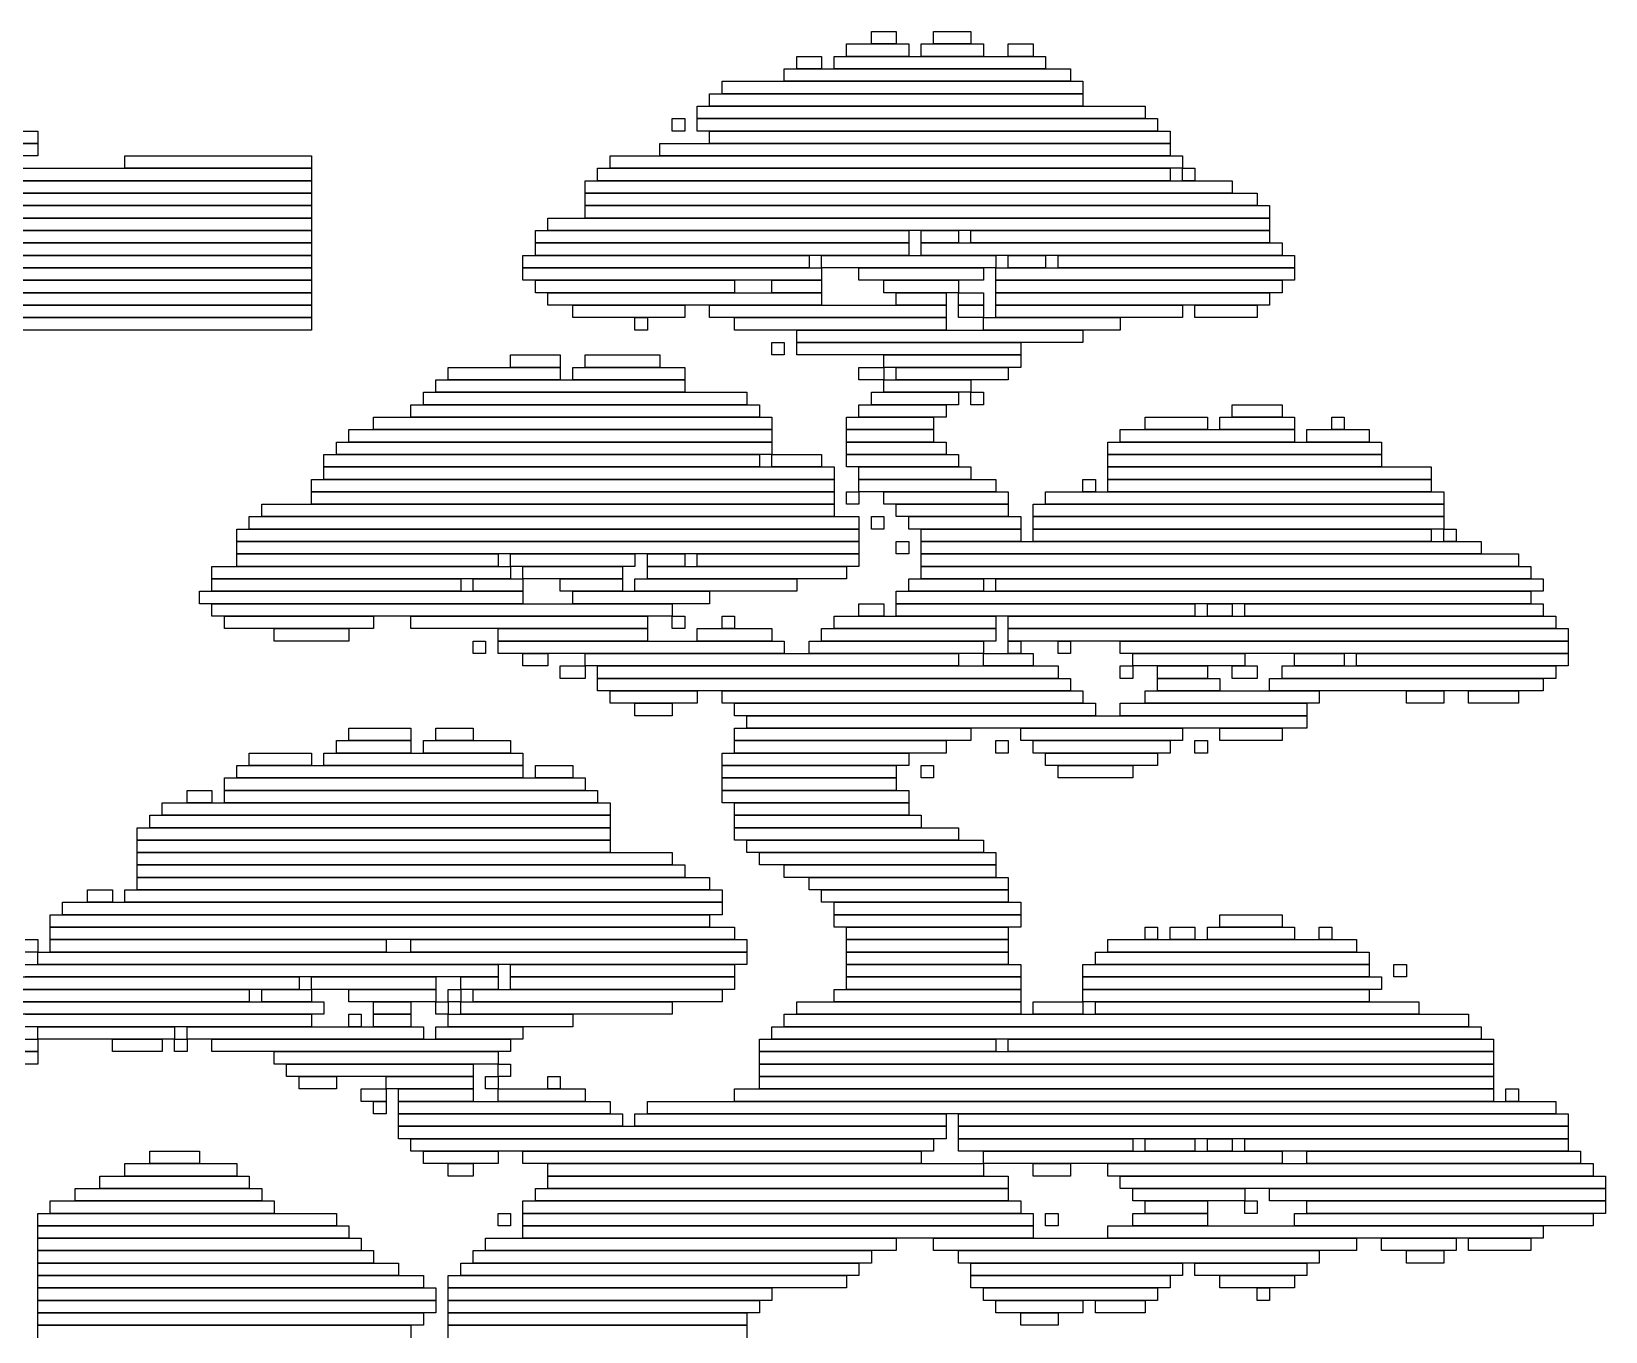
# Model space of a CAD drawing. Extents: x 294 to 729, y 311 to 714.
# Drawn here: x 602.5 to 729, y 493.5 to 598 of the extents above; entities that cross this region are included whole.
import ezdxf

# ---------------------------------------------------------------- set-up
doc = ezdxf.new("R2010")
doc.units = 0

msp = doc.modelspace()

# ---------------------------------------------------------------- linework, layer by layer
for p, q in [((670, 598), (672, 598)), ((670, 597), (670, 598)), ((672, 598), (672, 597)), ((675, 598), (678, 598)), ((675, 597), (675, 598)), ((678, 598), (678, 597)), ((664, 596), (666, 596)), ((664, 595), (664, 596)), ((666, 596), (666, 595)), ((667, 596), (684, 596)), ((667, 595), (667, 596)), ((668, 597), (673, 597)), ((668, 596), (668, 597)), ((673, 596), (668, 596)), ((672, 597), (670, 597)), ((673, 597), (673, 596)), ((674, 597), (679, 597)), ((674, 596), (674, 597)), ((679, 596), (674, 596)), ((678, 597), (675, 597)), ((679, 597), (679, 596)), ((681, 597), (683, 597)), ((681, 596), (681, 597)), ((683, 596), (681, 596)), ((683, 597), (683, 596)), ((684, 596), (684, 595)), ((663, 595), (686, 595)), ((663, 594), (663, 595)), ((666, 595), (664, 595)), ((684, 595), (667, 595)), ((686, 595), (686, 594)), ((658, 594), (687, 594)), ((658, 593), (658, 594)), ((686, 594), (663, 594)), ((687, 594), (687, 593)), ((657, 593), (687, 593)), ((657, 592), (657, 593)), ((687, 593), (658, 593)), ((687, 593), (687, 592)), ((654, 591), (655, 591)), ((654, 590), (654, 591)), ((655, 591), (655, 590)), ((656, 592), (692, 592)), ((656, 591), (656, 592)), ((692, 591), (656, 591)), ((656, 591), (693, 591)), ((656, 590), (656, 591)), ((687, 592), (657, 592)), ((692, 592), (692, 591)), ((693, 591), (693, 590)), ((573, 590), (603, 590)), ((603, 590), (603, 589)), ((655, 590), (654, 590)), ((693, 590), (656, 590)), ((657, 590), (694, 590)), ((657, 589), (657, 590)), ((694, 590), (694, 589)), ((572, 589), (603, 589)), ((603, 589), (573, 589)), ((603, 589), (603, 588)), ((653, 589), (694, 589)), ((653, 588), (653, 589)), ((694, 589), (657, 589)), ((694, 589), (694, 588)), ((558, 587), (625, 587)), ((603, 588), (572, 588)), ((610, 588), (625, 588)), ((610, 587), (610, 588)), ((625, 587), (610, 587)), ((625, 588), (625, 587)), ((625, 587), (625, 586)), ((648, 587), (694, 587)), ((648, 586), (648, 587)), ((649, 588), (695, 588)), ((649, 587), (649, 588)), ((695, 587), (649, 587)), ((694, 588), (653, 588)), ((694, 587), (694, 586)), ((695, 588), (695, 587)), ((695, 587), (696, 587)), ((695, 586), (695, 587)), ((696, 587), (696, 586)), ((432, 586), (625, 586)), ((625, 586), (558, 586)), ((625, 586), (625, 585)), ((647, 586), (699, 586)), ((647, 585), (647, 586)), ((694, 586), (648, 586)), ((696, 586), (695, 586)), ((699, 586), (699, 585)), ((625, 585), (432, 585)), ((432, 585), (625, 585)), ((625, 585), (625, 584)), ((699, 585), (647, 585)), ((647, 585), (701, 585)), ((647, 584), (647, 585)), ((701, 585), (701, 584)), ((625, 584), (432, 584)), ((432, 584), (625, 584)), ((625, 584), (625, 583)), ((701, 584), (647, 584)), ((647, 584), (702, 584)), ((647, 583), (647, 584)), ((702, 584), (702, 583)), ((625, 583), (432, 583)), ((432, 583), (625, 583)), ((625, 582), (432, 582)), ((432, 582), (625, 582)), ((625, 583), (625, 582)), ((625, 582), (625, 581)), ((643, 582), (673, 582)), ((643, 581), (643, 582)), ((644, 583), (702, 583)), ((644, 582), (644, 583)), ((702, 582), (644, 582)), ((702, 583), (647, 583)), ((673, 582), (673, 581)), ((674, 582), (677, 582)), ((674, 581), (674, 582)), ((677, 582), (677, 581)), ((678, 582), (702, 582)), ((678, 581), (678, 582)), ((702, 583), (702, 582)), ((702, 582), (702, 581)), ((625, 581), (432, 581)), ((432, 581), (625, 581)), ((625, 581), (625, 580)), ((673, 581), (643, 581)), ((643, 581), (673, 581)), ((643, 580), (643, 581)), ((673, 581), (673, 580)), ((677, 581), (674, 581)), ((674, 581), (703, 581)), ((674, 580), (674, 581)), ((702, 581), (678, 581)), ((703, 581), (703, 580)), ((625, 580), (432, 580)), ((432, 580), (625, 580)), ((625, 580), (625, 579)), ((642, 580), (665, 580)), ((642, 579), (642, 580)), ((673, 580), (643, 580)), ((665, 580), (665, 579)), ((666, 580), (680, 580)), ((666, 579), (666, 580)), ((703, 580), (674, 580)), ((680, 580), (680, 579)), ((681, 580), (684, 580)), ((681, 579), (681, 580)), ((684, 580), (684, 579)), ((685, 580), (704, 580)), ((685, 579), (685, 580)), ((704, 580), (704, 579)), ((625, 579), (432, 579)), ((432, 579), (625, 579)), ((625, 579), (625, 578)), ((665, 579), (642, 579)), ((642, 579), (666, 579)), ((642, 578), (642, 579)), ((680, 579), (666, 579)), ((666, 579), (666, 578)), ((669, 579), (679, 579)), ((669, 578), (669, 579)), ((679, 579), (679, 578)), ((680, 579), (704, 579)), ((680, 578), (680, 579)), ((684, 579), (681, 579)), ((704, 579), (685, 579)), ((704, 579), (704, 578)), ((625, 578), (432, 578)), ((432, 578), (625, 578)), ((625, 577), (432, 577)), ((432, 577), (625, 577)), ((625, 578), (625, 577)), ((625, 577), (625, 576)), ((666, 578), (642, 578)), ((643, 578), (659, 578)), ((643, 577), (643, 578)), ((659, 577), (643, 577)), ((644, 577), (666, 577)), ((644, 576), (644, 577)), ((659, 578), (659, 577)), ((662, 578), (666, 578)), ((662, 577), (662, 578)), ((666, 577), (662, 577)), ((666, 578), (666, 577)), ((666, 577), (666, 576)), ((679, 578), (669, 578)), ((671, 578), (677, 578)), ((671, 577), (671, 578)), ((677, 577), (671, 577)), ((672, 577), (676, 577)), ((672, 576), (672, 577)), ((676, 577), (676, 576)), ((677, 578), (677, 577)), ((677, 577), (679, 577)), ((677, 576), (677, 577)), ((679, 577), (679, 576)), ((704, 578), (680, 578)), ((680, 578), (703, 578)), ((680, 577), (680, 578)), ((703, 577), (680, 577)), ((680, 577), (702, 577)), ((680, 576), (680, 577)), ((702, 577), (702, 576)), ((703, 578), (703, 577)), ((625, 576), (432, 576)), ((432, 576), (625, 576)), ((625, 576), (625, 575)), ((666, 576), (644, 576)), ((646, 576), (655, 576)), ((646, 575), (646, 576)), ((655, 576), (655, 575)), ((657, 576), (676, 576)), ((657, 575), (657, 576)), ((676, 576), (672, 576)), ((676, 576), (676, 575)), ((679, 576), (677, 576)), ((677, 576), (679, 576)), ((677, 575), (677, 576)), ((679, 576), (679, 575)), ((702, 576), (680, 576)), ((680, 576), (695, 576)), ((680, 575), (680, 576)), ((695, 576), (695, 575)), ((696, 576), (701, 576)), ((696, 575), (696, 576)), ((701, 576), (701, 575)), ((625, 575), (432, 575)), ((433, 575), (625, 575)), ((625, 575), (625, 574)), ((655, 575), (646, 575)), ((651, 575), (652, 575)), ((651, 574), (651, 575)), ((652, 575), (652, 574)), ((676, 575), (657, 575)), ((659, 575), (676, 575)), ((659, 574), (659, 575)), ((676, 575), (676, 574)), ((679, 575), (677, 575)), ((679, 575), (690, 575)), ((679, 574), (679, 575)), ((695, 575), (680, 575)), ((690, 575), (690, 574)), ((701, 575), (696, 575)), ((625, 574), (433, 574)), ((652, 574), (651, 574)), ((676, 574), (659, 574)), ((664, 574), (687, 574)), ((664, 573), (664, 574)), ((690, 574), (679, 574)), ((687, 574), (687, 573)), ((641, 572), (645, 572)), ((641, 571), (641, 572)), ((645, 572), (645, 571)), ((647, 572), (653, 572)), ((647, 571), (647, 572)), ((653, 572), (653, 571)), ((662, 573), (663, 573)), ((662, 572), (662, 573)), ((663, 572), (662, 572)), ((663, 573), (663, 572)), ((687, 573), (664, 573)), ((664, 573), (682, 573)), ((664, 572), (664, 573)), ((682, 572), (664, 572)), ((671, 572), (682, 572)), ((671, 571), (671, 572)), ((682, 573), (682, 572)), ((682, 572), (682, 571)), ((636, 571), (645, 571)), ((636, 570), (636, 571)), ((645, 571), (641, 571)), ((645, 571), (645, 570)), ((646, 571), (655, 571)), ((646, 570), (646, 571)), ((653, 571), (647, 571)), ((655, 571), (655, 570)), ((669, 571), (671, 571)), ((669, 570), (669, 571)), ((682, 571), (671, 571)), ((671, 571), (671, 570)), ((672, 571), (681, 571)), ((672, 570), (672, 571)), ((681, 571), (681, 570)), ((635, 570), (655, 570)), ((635, 569), (635, 570)), ((645, 570), (636, 570)), ((655, 570), (646, 570)), ((655, 570), (655, 569)), ((671, 570), (669, 570)), ((671, 570), (678, 570)), ((671, 569), (671, 570)), ((681, 570), (672, 570)), ((678, 570), (678, 569)), ((633, 568), (661, 568)), ((633, 567), (633, 568)), ((634, 569), (660, 569)), ((634, 568), (634, 569)), ((660, 568), (634, 568)), ((655, 569), (635, 569)), ((660, 569), (660, 568)), ((661, 568), (661, 567)), ((669, 568), (676, 568)), ((669, 567), (669, 568)), ((670, 569), (677, 569)), ((670, 568), (670, 569)), ((677, 568), (670, 568)), ((678, 569), (671, 569)), ((676, 568), (676, 567)), ((677, 569), (677, 568)), ((678, 569), (679, 569)), ((678, 568), (678, 569)), ((679, 568), (678, 568)), ((679, 569), (679, 568)), ((699, 568), (703, 568)), ((699, 567), (699, 568)), ((703, 568), (703, 567)), ((630, 567), (662, 567)), ((630, 566), (630, 567)), ((661, 567), (633, 567)), ((662, 567), (662, 566)), ((668, 567), (675, 567)), ((668, 566), (668, 567)), ((676, 567), (669, 567)), ((675, 567), (675, 566)), ((692, 567), (697, 567)), ((692, 566), (692, 567)), ((697, 567), (697, 566)), ((698, 567), (704, 567)), ((698, 566), (698, 567)), ((703, 567), (699, 567)), ((704, 567), (704, 566)), ((707, 567), (708, 567)), ((707, 566), (707, 567)), ((708, 567), (708, 566)), ((628, 566), (662, 566)), ((628, 565), (628, 566)), ((662, 566), (630, 566)), ((662, 566), (662, 565)), ((675, 566), (668, 566)), ((668, 566), (675, 566)), ((668, 565), (668, 566)), ((675, 566), (675, 565)), ((690, 566), (704, 566)), ((690, 565), (690, 566)), ((697, 566), (692, 566)), ((704, 566), (698, 566)), ((704, 566), (704, 565)), ((705, 566), (710, 566)), ((705, 565), (705, 566)), ((708, 566), (707, 566)), ((710, 566), (710, 565)), ((627, 565), (662, 565)), ((627, 564), (627, 565)), ((662, 565), (628, 565)), ((662, 565), (662, 564)), ((675, 565), (668, 565)), ((668, 565), (676, 565)), ((668, 564), (668, 565)), ((676, 565), (676, 564)), ((689, 565), (711, 565)), ((689, 564), (689, 565)), ((704, 565), (690, 565)), ((710, 565), (705, 565)), ((711, 565), (711, 564)), ((626, 564), (661, 564)), ((626, 563), (626, 564)), ((661, 563), (626, 563)), ((626, 563), (667, 563)), ((626, 562), (626, 563)), ((662, 564), (627, 564)), ((661, 564), (661, 563)), ((662, 564), (666, 564)), ((662, 563), (662, 564)), ((666, 563), (662, 563)), ((666, 564), (666, 563)), ((667, 563), (667, 562)), ((676, 564), (668, 564)), ((668, 564), (677, 564)), ((668, 563), (668, 564)), ((677, 563), (668, 563)), ((669, 563), (678, 563)), ((669, 562), (669, 563)), ((677, 564), (677, 563)), ((678, 563), (678, 562)), ((711, 564), (689, 564)), ((689, 564), (711, 564)), ((689, 563), (689, 564)), ((711, 563), (689, 563)), ((689, 563), (715, 563)), ((689, 562), (689, 563)), ((711, 564), (711, 563)), ((715, 563), (715, 562)), ((625, 562), (667, 562)), ((625, 561), (625, 562)), ((667, 562), (626, 562)), ((667, 562), (667, 561)), ((678, 562), (669, 562)), ((669, 562), (680, 562)), ((669, 561), (669, 562)), ((680, 562), (680, 561)), ((687, 562), (688, 562)), ((687, 561), (687, 562)), ((688, 562), (688, 561)), ((715, 562), (689, 562)), ((689, 562), (715, 562)), ((689, 561), (689, 562)), ((715, 562), (715, 561)), ((667, 561), (625, 561)), ((625, 561), (667, 561)), ((625, 560), (625, 561)), ((667, 561), (667, 560)), ((668, 561), (669, 561)), ((668, 560), (668, 561)), ((680, 561), (669, 561)), ((669, 561), (669, 560)), ((671, 561), (681, 561)), ((671, 560), (671, 561)), ((681, 561), (681, 560)), ((684, 561), (716, 561)), ((684, 560), (684, 561)), ((688, 561), (687, 561)), ((715, 561), (689, 561)), ((716, 561), (716, 560)), ((621, 560), (667, 560)), ((621, 559), (621, 560)), ((667, 560), (625, 560)), ((667, 560), (667, 559)), ((669, 560), (668, 560)), ((681, 560), (671, 560)), ((672, 560), (681, 560)), ((672, 559), (672, 560)), ((681, 560), (681, 559)), ((683, 560), (716, 560)), ((683, 559), (683, 560)), ((716, 560), (684, 560)), ((716, 560), (716, 559)), ((619, 558), (669, 558)), ((619, 557), (619, 558)), ((620, 559), (669, 559)), ((620, 558), (620, 559)), ((669, 558), (620, 558)), ((667, 559), (621, 559)), ((669, 559), (669, 558)), ((669, 558), (669, 557)), ((670, 559), (671, 559)), ((670, 558), (670, 559)), ((671, 558), (670, 558)), ((671, 559), (671, 558)), ((681, 559), (672, 559)), ((673, 559), (682, 559)), ((673, 558), (673, 559)), ((682, 558), (673, 558)), ((674, 558), (682, 558)), ((674, 557), (674, 558)), ((682, 559), (682, 558)), ((682, 558), (682, 557)), ((716, 559), (683, 559)), ((683, 559), (716, 559)), ((683, 558), (683, 559)), ((716, 558), (683, 558)), ((683, 558), (715, 558)), ((683, 557), (683, 558)), ((715, 558), (715, 557)), ((716, 559), (716, 558)), ((716, 558), (717, 558)), ((716, 557), (716, 558)), ((717, 558), (717, 557)), ((669, 557), (619, 557)), ((619, 557), (669, 557)), ((619, 556), (619, 557)), ((669, 557), (669, 556)), ((672, 557), (673, 557)), ((672, 556), (672, 557)), ((673, 557), (673, 556)), ((682, 557), (674, 557)), ((674, 557), (719, 557)), ((674, 556), (674, 557)), ((715, 557), (683, 557)), ((717, 557), (716, 557)), ((719, 557), (719, 556)), ((669, 556), (619, 556)), ((619, 556), (640, 556)), ((619, 555), (619, 556)), ((640, 556), (640, 555)), ((641, 556), (651, 556)), ((641, 555), (641, 556)), ((651, 556), (651, 555)), ((652, 556), (655, 556)), ((652, 555), (652, 556)), ((655, 556), (655, 555)), ((656, 556), (669, 556)), ((656, 555), (656, 556)), ((669, 556), (669, 555)), ((673, 556), (672, 556)), ((719, 556), (674, 556)), ((674, 556), (722, 556)), ((674, 555), (674, 556)), ((722, 556), (722, 555)), ((617, 555), (641, 555)), ((617, 554), (617, 555)), ((640, 555), (619, 555)), ((651, 555), (641, 555)), ((641, 555), (641, 554)), ((642, 555), (650, 555)), ((642, 554), (642, 555)), ((650, 555), (650, 554)), ((655, 555), (652, 555)), ((652, 555), (668, 555)), ((652, 554), (652, 555)), ((669, 555), (656, 555)), ((668, 555), (668, 554)), ((722, 555), (674, 555)), ((674, 555), (723, 555)), ((674, 554), (674, 555)), ((723, 555), (723, 554)), ((616, 553), (642, 553)), ((616, 552), (616, 553)), ((641, 554), (617, 554)), ((617, 554), (637, 554)), ((617, 553), (617, 554)), ((637, 553), (617, 553)), ((637, 554), (637, 553)), ((638, 554), (642, 554)), ((638, 553), (638, 554)), ((642, 553), (638, 553)), ((650, 554), (642, 554)), ((642, 554), (642, 553)), ((642, 553), (642, 552)), ((645, 554), (650, 554)), ((645, 553), (645, 554)), ((650, 553), (645, 553)), ((646, 553), (657, 553)), ((646, 552), (646, 553)), ((650, 554), (650, 553)), ((651, 554), (664, 554)), ((651, 553), (651, 554)), ((664, 553), (651, 553)), ((668, 554), (652, 554)), ((657, 553), (657, 552)), ((664, 554), (664, 553)), ((672, 553), (723, 553)), ((672, 552), (672, 553)), ((673, 554), (679, 554)), ((673, 553), (673, 554)), ((679, 553), (673, 553)), ((723, 554), (674, 554)), ((679, 554), (679, 553)), ((680, 554), (724, 554)), ((680, 553), (680, 554)), ((724, 553), (680, 553)), ((723, 553), (723, 552)), ((724, 554), (724, 553)), ((642, 552), (616, 552)), ((617, 552), (654, 552)), ((617, 551), (617, 552)), ((657, 552), (646, 552)), ((654, 552), (654, 551)), ((669, 552), (671, 552)), ((669, 551), (669, 552)), ((671, 552), (671, 551)), ((723, 552), (672, 552)), ((672, 552), (696, 552)), ((672, 551), (672, 552)), ((696, 552), (696, 551)), ((697, 552), (699, 552)), ((697, 551), (697, 552)), ((699, 552), (699, 551)), ((700, 552), (724, 552)), ((700, 551), (700, 552)), ((724, 552), (724, 551)), ((654, 551), (617, 551)), ((618, 551), (630, 551)), ((618, 550), (618, 551)), ((630, 551), (630, 550)), ((633, 551), (652, 551)), ((633, 550), (633, 551)), ((652, 551), (652, 550)), ((654, 551), (655, 551)), ((654, 550), (654, 551)), ((655, 551), (655, 550)), ((658, 551), (659, 551)), ((658, 550), (658, 551)), ((659, 551), (659, 550)), ((667, 551), (680, 551)), ((667, 550), (667, 551)), ((671, 551), (669, 551)), ((696, 551), (672, 551)), ((680, 551), (680, 550)), ((681, 551), (725, 551)), ((681, 550), (681, 551)), ((699, 551), (697, 551)), ((724, 551), (700, 551)), ((725, 551), (725, 550)), ((630, 550), (618, 550)), ((622, 550), (628, 550)), ((622, 549), (622, 550)), ((628, 550), (628, 549)), ((652, 550), (633, 550)), ((640, 550), (652, 550)), ((640, 549), (640, 550)), ((652, 550), (652, 549)), ((655, 550), (654, 550)), ((656, 550), (662, 550)), ((656, 549), (656, 550)), ((659, 550), (658, 550)), ((662, 550), (662, 549)), ((666, 550), (680, 550)), ((666, 549), (666, 550)), ((680, 550), (667, 550)), ((680, 550), (680, 549)), ((725, 550), (681, 550)), ((681, 550), (726, 550)), ((681, 549), (681, 550)), ((726, 550), (726, 549)), ((628, 549), (622, 549)), ((638, 549), (639, 549)), ((638, 548), (638, 549)), ((639, 548), (638, 548)), ((639, 549), (639, 548)), ((652, 549), (640, 549)), ((640, 549), (663, 549)), ((640, 548), (640, 549)), ((663, 548), (640, 548)), ((642, 548), (644, 548)), ((642, 547), (642, 548)), ((644, 548), (644, 547)), ((647, 548), (677, 548)), ((647, 547), (647, 548)), ((662, 549), (656, 549)), ((663, 549), (663, 548)), ((665, 549), (679, 549)), ((665, 548), (665, 549)), ((679, 548), (665, 548)), ((680, 549), (666, 549)), ((677, 548), (677, 547)), ((679, 549), (679, 548)), ((679, 548), (683, 548)), ((679, 547), (679, 548)), ((726, 549), (681, 549)), ((681, 549), (682, 549)), ((681, 548), (681, 549)), ((682, 548), (681, 548)), ((682, 549), (682, 548)), ((683, 548), (683, 547)), ((685, 549), (686, 549)), ((685, 548), (685, 549)), ((686, 548), (685, 548)), ((686, 549), (686, 548)), ((690, 549), (726, 549)), ((690, 548), (690, 549)), ((726, 548), (690, 548)), ((691, 548), (700, 548)), ((691, 547), (691, 548)), ((700, 548), (700, 547)), ((704, 548), (708, 548)), ((704, 547), (704, 548)), ((708, 548), (708, 547)), ((709, 548), (726, 548)), ((709, 547), (709, 548)), ((726, 549), (726, 548)), ((726, 548), (726, 547)), ((644, 547), (642, 547)), ((645, 547), (647, 547)), ((645, 546), (645, 547)), ((677, 547), (647, 547)), ((647, 547), (647, 546)), ((648, 547), (685, 547)), ((648, 546), (648, 547)), ((683, 547), (679, 547)), ((685, 547), (685, 546)), ((690, 547), (691, 547)), ((690, 546), (690, 547)), ((700, 547), (691, 547)), ((691, 547), (691, 546)), ((693, 547), (697, 547)), ((693, 546), (693, 547)), ((697, 547), (697, 546)), ((699, 547), (701, 547)), ((699, 546), (699, 547)), ((701, 547), (701, 546)), ((703, 547), (725, 547)), ((703, 546), (703, 547)), ((708, 547), (704, 547)), ((726, 547), (709, 547)), ((725, 547), (725, 546)), ((647, 546), (645, 546)), ((685, 546), (648, 546)), ((648, 546), (686, 546)), ((648, 545), (648, 546)), ((686, 546), (686, 545)), ((691, 546), (690, 546)), ((697, 546), (693, 546)), ((693, 546), (698, 546)), ((693, 545), (693, 546)), ((698, 546), (698, 545)), ((701, 546), (699, 546)), ((702, 546), (724, 546)), ((702, 545), (702, 546)), ((725, 546), (703, 546)), ((724, 546), (724, 545)), ((686, 545), (648, 545)), ((649, 545), (656, 545)), ((649, 544), (649, 545)), ((656, 544), (649, 544)), ((651, 544), (654, 544)), ((651, 543), (651, 544)), ((654, 544), (654, 543)), ((656, 545), (656, 544)), ((658, 545), (687, 545)), ((658, 544), (658, 545)), ((687, 544), (658, 544)), ((659, 544), (688, 544)), ((659, 543), (659, 544)), ((687, 545), (687, 544)), ((688, 544), (688, 543)), ((690, 544), (705, 544)), ((690, 543), (690, 544)), ((692, 545), (706, 545)), ((692, 544), (692, 545)), ((706, 544), (692, 544)), ((698, 545), (693, 545)), ((724, 545), (702, 545)), ((705, 544), (705, 543)), ((706, 545), (706, 544)), ((713, 545), (716, 545)), ((713, 544), (713, 545)), ((716, 544), (713, 544)), ((716, 545), (716, 544)), ((718, 545), (722, 545)), ((718, 544), (718, 545)), ((722, 544), (718, 544)), ((722, 545), (722, 544)), ((654, 543), (651, 543)), ((688, 543), (659, 543)), ((660, 543), (705, 543)), ((660, 542), (660, 543)), ((705, 543), (690, 543)), ((705, 543), (705, 542)), ((628, 542), (633, 542)), ((628, 541), (628, 542)), ((633, 542), (633, 541)), ((635, 542), (638, 542)), ((635, 541), (635, 542)), ((638, 542), (638, 541)), ((659, 542), (678, 542)), ((659, 541), (659, 542)), ((705, 542), (660, 542)), ((678, 542), (678, 541)), ((682, 542), (695, 542)), ((682, 541), (682, 542)), ((695, 542), (695, 541)), ((698, 542), (703, 542)), ((698, 541), (698, 542)), ((703, 542), (703, 541)), ((627, 541), (633, 541)), ((627, 540), (627, 541)), ((633, 541), (628, 541)), ((633, 541), (633, 540)), ((634, 541), (641, 541)), ((634, 540), (634, 541)), ((638, 541), (635, 541)), ((641, 541), (641, 540)), ((678, 541), (659, 541)), ((659, 541), (676, 541)), ((659, 540), (659, 541)), ((676, 541), (676, 540)), ((680, 541), (681, 541)), ((680, 540), (680, 541)), ((681, 541), (681, 540)), ((695, 541), (682, 541)), ((683, 541), (694, 541)), ((683, 540), (683, 541)), ((694, 541), (694, 540)), ((696, 541), (697, 541)), ((696, 540), (696, 541)), ((697, 541), (697, 540)), ((703, 541), (698, 541)), ((619, 539), (642, 539)), ((619, 538), (619, 539)), ((620, 540), (625, 540)), ((620, 539), (620, 540)), ((625, 539), (620, 539)), ((625, 540), (625, 539)), ((626, 540), (642, 540)), ((626, 539), (626, 540)), ((642, 539), (626, 539)), ((633, 540), (627, 540)), ((641, 540), (634, 540)), ((642, 540), (642, 539)), ((642, 539), (642, 538)), ((643, 539), (646, 539)), ((643, 538), (643, 539)), ((646, 539), (646, 538)), ((658, 540), (673, 540)), ((658, 539), (658, 540)), ((673, 539), (658, 539)), ((658, 539), (672, 539)), ((658, 538), (658, 539)), ((676, 540), (659, 540)), ((672, 539), (672, 538)), ((673, 540), (673, 539)), ((674, 539), (675, 539)), ((674, 538), (674, 539)), ((675, 539), (675, 538)), ((681, 540), (680, 540)), ((694, 540), (683, 540)), ((684, 540), (693, 540)), ((684, 539), (684, 540)), ((693, 539), (684, 539)), ((685, 539), (691, 539)), ((685, 538), (685, 539)), ((691, 539), (691, 538)), ((693, 540), (693, 539)), ((697, 540), (696, 540)), ((618, 538), (647, 538)), ((618, 537), (618, 538)), ((642, 538), (619, 538)), ((646, 538), (643, 538)), ((647, 538), (647, 537)), ((672, 538), (658, 538)), ((658, 538), (672, 538)), ((658, 537), (658, 538)), ((672, 538), (672, 537)), ((675, 538), (674, 538)), ((691, 538), (685, 538)), ((615, 537), (617, 537)), ((615, 536), (615, 537)), ((617, 537), (617, 536)), ((647, 537), (618, 537)), ((618, 537), (648, 537)), ((618, 536), (618, 537)), ((648, 537), (648, 536)), ((672, 537), (658, 537)), ((658, 537), (673, 537)), ((658, 536), (658, 537)), ((673, 537), (673, 536)), ((613, 536), (649, 536)), ((613, 535), (613, 536)), ((617, 536), (615, 536)), ((648, 536), (618, 536)), ((649, 536), (649, 535)), ((673, 536), (658, 536)), ((659, 536), (673, 536)), ((659, 535), (659, 536)), ((673, 536), (673, 535)), ((611, 534), (649, 534)), ((611, 533), (611, 534)), ((612, 535), (649, 535)), ((612, 534), (612, 535)), ((649, 534), (612, 534)), ((649, 535), (613, 535)), ((649, 535), (649, 534)), ((649, 534), (649, 533)), ((673, 535), (659, 535)), ((659, 535), (674, 535)), ((659, 534), (659, 535)), ((674, 534), (659, 534)), ((659, 534), (677, 534)), ((659, 533), (659, 534)), ((674, 535), (674, 534)), ((677, 534), (677, 533)), ((649, 533), (611, 533)), ((611, 533), (649, 533)), ((611, 532), (611, 533)), ((649, 533), (649, 532)), ((677, 533), (659, 533)), ((660, 533), (679, 533)), ((660, 532), (660, 533)), ((679, 533), (679, 532)), ((649, 532), (611, 532)), ((611, 532), (654, 532)), ((611, 531), (611, 532)), ((654, 532), (654, 531)), ((679, 532), (660, 532)), ((661, 532), (680, 532)), ((661, 531), (661, 532)), ((680, 532), (680, 531)), ((654, 531), (611, 531)), ((611, 531), (655, 531)), ((611, 530), (611, 531)), ((655, 531), (655, 530)), ((680, 531), (661, 531)), ((663, 531), (680, 531)), ((663, 530), (663, 531)), ((680, 531), (680, 530)), ((607, 529), (609, 529)), ((607, 528), (607, 529)), ((609, 529), (609, 528)), ((610, 529), (658, 529)), ((610, 528), (610, 529)), ((655, 530), (611, 530)), ((611, 530), (657, 530)), ((611, 529), (611, 530)), ((657, 529), (611, 529)), ((657, 530), (657, 529)), ((658, 529), (658, 528)), ((680, 530), (663, 530)), ((665, 530), (681, 530)), ((665, 529), (665, 530)), ((681, 529), (665, 529)), ((666, 529), (681, 529)), ((666, 528), (666, 529)), ((681, 530), (681, 529)), ((681, 529), (681, 528)), ((605, 528), (658, 528)), ((605, 527), (605, 528)), ((609, 528), (607, 528)), ((658, 528), (610, 528)), ((658, 528), (658, 527)), ((681, 528), (666, 528)), ((667, 528), (682, 528)), ((667, 527), (667, 528)), ((682, 528), (682, 527)), ((604, 527), (657, 527)), ((604, 526), (604, 527)), ((658, 527), (605, 527)), ((657, 527), (657, 526)), ((682, 527), (667, 527)), ((667, 527), (682, 527)), ((667, 526), (667, 527)), ((682, 527), (682, 526)), ((698, 527), (703, 527)), ((698, 526), (698, 527)), ((703, 527), (703, 526)), ((602, 525), (603, 525)), ((603, 525), (603, 524)), ((657, 526), (604, 526)), ((604, 526), (659, 526)), ((604, 525), (604, 526)), ((659, 525), (604, 525)), ((604, 525), (631, 525)), ((604, 524), (604, 525)), ((631, 525), (631, 524)), ((633, 525), (660, 525)), ((633, 524), (633, 525)), ((659, 526), (659, 525)), ((660, 525), (660, 524)), ((682, 526), (667, 526)), ((668, 526), (681, 526)), ((668, 525), (668, 526)), ((681, 525), (668, 525)), ((668, 525), (681, 525)), ((668, 524), (668, 525)), ((681, 526), (681, 525)), ((681, 525), (681, 524)), ((689, 525), (709, 525)), ((689, 524), (689, 525)), ((692, 526), (693, 526)), ((692, 525), (692, 526)), ((693, 525), (692, 525)), ((693, 526), (693, 525)), ((694, 526), (696, 526)), ((694, 525), (694, 526)), ((696, 525), (694, 525)), ((696, 526), (696, 525)), ((697, 526), (704, 526)), ((697, 525), (697, 526)), ((704, 525), (697, 525)), ((703, 526), (698, 526)), ((704, 526), (704, 525)), ((706, 526), (707, 526)), ((706, 525), (706, 526)), ((707, 525), (706, 525)), ((707, 526), (707, 525)), ((709, 525), (709, 524)), ((603, 524), (602, 524)), ((603, 524), (660, 524)), ((603, 523), (603, 524)), ((631, 524), (604, 524)), ((660, 524), (633, 524)), ((660, 524), (660, 523)), ((681, 524), (668, 524)), ((668, 524), (681, 524)), ((668, 523), (668, 524)), ((681, 524), (681, 523)), ((688, 524), (710, 524)), ((688, 523), (688, 524)), ((709, 524), (689, 524)), ((710, 524), (710, 523)), ((602, 523), (640, 523)), ((660, 523), (603, 523)), ((640, 523), (640, 522)), ((641, 523), (659, 523)), ((641, 522), (641, 523)), ((659, 523), (659, 522)), ((681, 523), (668, 523)), ((668, 523), (682, 523)), ((668, 522), (668, 523)), ((682, 523), (682, 522)), ((687, 523), (710, 523)), ((687, 522), (687, 523)), ((710, 523), (688, 523)), ((710, 523), (710, 522)), ((712, 523), (713, 523)), ((712, 522), (712, 523)), ((713, 523), (713, 522)), ((601, 522), (624, 522)), ((640, 522), (602, 522)), ((624, 522), (624, 521)), ((625, 522), (635, 522)), ((625, 521), (625, 522)), ((635, 522), (635, 521)), ((637, 522), (640, 522)), ((637, 521), (637, 522)), ((640, 522), (640, 521)), ((659, 522), (641, 522)), ((641, 522), (659, 522)), ((641, 521), (641, 522)), ((659, 522), (659, 521)), ((682, 522), (668, 522)), ((668, 522), (682, 522)), ((668, 521), (668, 522)), ((682, 522), (682, 521)), ((710, 522), (687, 522)), ((687, 522), (711, 522)), ((687, 521), (687, 522)), ((711, 522), (711, 521)), ((713, 522), (712, 522)), ((600, 521), (620, 521)), ((620, 520), (600, 520)), ((624, 521), (601, 521)), ((601, 520), (626, 520)), ((620, 521), (620, 520)), ((621, 521), (625, 521)), ((621, 520), (621, 521)), ((625, 520), (621, 520)), ((635, 521), (625, 521)), ((625, 521), (625, 520)), ((626, 520), (626, 519)), ((628, 521), (635, 521)), ((628, 520), (628, 521)), ((635, 520), (628, 520)), ((630, 520), (633, 520)), ((630, 519), (630, 520)), ((633, 520), (633, 519)), ((635, 521), (635, 520)), ((635, 520), (636, 520)), ((635, 519), (635, 520)), ((636, 521), (637, 521)), ((636, 520), (636, 521)), ((637, 520), (636, 520)), ((636, 520), (636, 519)), ((640, 521), (637, 521)), ((637, 521), (637, 520)), ((637, 520), (654, 520)), ((637, 519), (637, 520)), ((638, 521), (658, 521)), ((638, 520), (638, 521)), ((658, 520), (638, 520)), ((659, 521), (641, 521)), ((654, 520), (654, 519)), ((658, 521), (658, 520)), ((664, 520), (682, 520)), ((664, 519), (664, 520)), ((667, 521), (682, 521)), ((667, 520), (667, 521)), ((682, 520), (667, 520)), ((682, 521), (668, 521)), ((682, 521), (682, 520)), ((682, 520), (682, 519)), ((683, 520), (687, 520)), ((683, 519), (683, 520)), ((711, 521), (687, 521)), ((687, 521), (710, 521)), ((687, 520), (687, 521)), ((710, 520), (687, 520)), ((687, 520), (687, 519)), ((688, 520), (714, 520)), ((688, 519), (688, 520)), ((710, 521), (710, 520)), ((714, 520), (714, 519)), ((626, 519), (601, 519)), ((602, 519), (625, 519)), ((625, 519), (625, 518)), ((628, 519), (629, 519)), ((628, 518), (628, 519)), ((629, 519), (629, 518)), ((633, 519), (630, 519)), ((630, 519), (633, 519)), ((630, 518), (630, 519)), ((633, 519), (633, 518)), ((636, 519), (635, 519)), ((636, 519), (646, 519)), ((636, 518), (636, 519)), ((654, 519), (637, 519)), ((646, 519), (646, 518)), ((663, 519), (718, 519)), ((663, 518), (663, 519)), ((682, 519), (664, 519)), ((687, 519), (683, 519)), ((714, 519), (688, 519)), ((718, 519), (718, 518)), ((625, 518), (602, 518)), ((603, 518), (614, 518)), ((603, 517), (603, 518)), ((614, 518), (614, 517)), ((615, 518), (634, 518)), ((615, 517), (615, 518)), ((629, 518), (628, 518)), ((633, 518), (630, 518)), ((634, 518), (634, 517)), ((635, 518), (642, 518)), ((635, 517), (635, 518)), ((646, 518), (636, 518)), ((642, 518), (642, 517)), ((662, 518), (719, 518)), ((662, 517), (662, 518)), ((718, 518), (663, 518)), ((719, 518), (719, 517)), ((602, 517), (603, 517)), ((614, 517), (603, 517)), ((603, 517), (603, 516)), ((609, 517), (613, 517)), ((609, 516), (609, 517)), ((613, 517), (613, 516)), ((614, 517), (615, 517)), ((614, 516), (614, 517)), ((634, 517), (615, 517)), ((615, 517), (615, 516)), ((617, 517), (641, 517)), ((617, 516), (617, 517)), ((642, 517), (635, 517)), ((641, 517), (641, 516)), ((661, 517), (680, 517)), ((661, 516), (661, 517)), ((719, 517), (662, 517)), ((680, 517), (680, 516)), ((681, 517), (720, 517)), ((681, 516), (681, 517)), ((720, 517), (720, 516)), ((603, 516), (602, 516)), ((602, 516), (603, 516)), ((603, 515), (602, 515)), ((603, 516), (603, 515)), ((613, 516), (609, 516)), ((615, 516), (614, 516)), ((641, 516), (617, 516)), ((622, 516), (640, 516)), ((622, 515), (622, 516)), ((640, 515), (622, 515)), ((623, 515), (638, 515)), ((623, 514), (623, 515)), ((638, 515), (638, 514)), ((640, 516), (640, 515)), ((640, 515), (641, 515)), ((640, 514), (640, 515)), ((641, 515), (641, 514)), ((680, 516), (661, 516)), ((661, 516), (720, 516)), ((661, 515), (661, 516)), ((720, 515), (661, 515)), ((661, 515), (720, 515)), ((661, 514), (661, 515)), ((720, 516), (681, 516)), ((720, 516), (720, 515)), ((720, 515), (720, 514)), ((638, 514), (623, 514)), ((624, 514), (627, 514)), ((624, 513), (624, 514)), ((627, 514), (627, 513)), ((631, 514), (638, 514)), ((631, 513), (631, 514)), ((638, 514), (638, 513)), ((639, 514), (640, 514)), ((639, 513), (639, 514)), ((641, 514), (640, 514)), ((640, 514), (640, 513)), ((644, 514), (645, 514)), ((644, 513), (644, 514)), ((645, 514), (645, 513)), ((720, 514), (661, 514)), ((661, 514), (720, 514)), ((661, 513), (661, 514)), ((720, 514), (720, 513)), ((627, 513), (624, 513)), ((629, 513), (631, 513)), ((629, 512), (629, 513)), ((638, 513), (631, 513)), ((631, 513), (631, 512)), ((632, 513), (638, 513)), ((632, 512), (632, 513)), ((638, 513), (638, 512)), ((640, 513), (639, 513)), ((640, 513), (647, 513)), ((640, 512), (640, 513)), ((645, 513), (644, 513)), ((647, 513), (647, 512)), ((659, 513), (720, 513)), ((659, 512), (659, 513)), ((720, 513), (661, 513)), ((720, 513), (720, 512)), ((721, 513), (722, 513)), ((721, 512), (721, 513)), ((722, 513), (722, 512)), ((631, 512), (629, 512)), ((630, 512), (631, 512)), ((630, 511), (630, 512)), ((631, 512), (631, 511)), ((638, 512), (632, 512)), ((632, 512), (649, 512)), ((632, 511), (632, 512)), ((647, 512), (640, 512)), ((649, 512), (649, 511)), ((652, 512), (725, 512)), ((652, 511), (652, 512)), ((720, 512), (659, 512)), ((722, 512), (721, 512)), ((725, 512), (725, 511)), ((631, 511), (630, 511)), ((649, 511), (632, 511)), ((632, 511), (650, 511)), ((632, 510), (632, 511)), ((650, 510), (632, 510)), ((632, 510), (676, 510)), ((632, 509), (632, 510)), ((650, 511), (650, 510)), ((651, 511), (676, 511)), ((651, 510), (651, 511)), ((676, 510), (651, 510)), ((725, 511), (652, 511)), ((676, 511), (676, 510)), ((676, 510), (676, 509)), ((677, 511), (726, 511)), ((677, 510), (677, 511)), ((726, 510), (677, 510)), ((677, 510), (726, 510)), ((677, 509), (677, 510)), ((726, 511), (726, 510)), ((726, 510), (726, 509)), ((676, 509), (632, 509)), ((633, 509), (675, 509)), ((633, 508), (633, 509)), ((675, 509), (675, 508)), ((726, 509), (677, 509)), ((677, 509), (691, 509)), ((677, 508), (677, 509)), ((691, 509), (691, 508)), ((692, 509), (696, 509)), ((692, 508), (692, 509)), ((696, 509), (696, 508)), ((697, 509), (699, 509)), ((697, 508), (697, 509)), ((699, 509), (699, 508)), ((700, 509), (726, 509)), ((700, 508), (700, 509)), ((726, 509), (726, 508)), ((612, 508), (616, 508)), ((612, 507), (612, 508)), ((616, 508), (616, 507)), ((675, 508), (633, 508)), ((634, 508), (640, 508)), ((634, 507), (634, 508)), ((640, 508), (640, 507)), ((642, 508), (674, 508)), ((642, 507), (642, 508)), ((674, 508), (674, 507)), ((691, 508), (677, 508)), ((679, 508), (703, 508)), ((679, 507), (679, 508)), ((696, 508), (692, 508)), ((699, 508), (697, 508)), ((726, 508), (700, 508)), ((703, 508), (703, 507)), ((705, 508), (727, 508)), ((705, 507), (705, 508)), ((727, 508), (727, 507)), ((608, 506), (620, 506)), ((608, 505), (608, 506)), ((610, 507), (619, 507)), ((610, 506), (610, 507)), ((619, 506), (610, 506)), ((616, 507), (612, 507)), ((619, 507), (619, 506)), ((620, 506), (620, 505)), ((640, 507), (634, 507)), ((636, 507), (638, 507)), ((636, 506), (636, 507)), ((638, 506), (636, 506)), ((638, 507), (638, 506)), ((674, 507), (642, 507)), ((644, 507), (679, 507)), ((644, 506), (644, 507)), ((679, 506), (644, 506)), ((644, 506), (681, 506)), ((644, 505), (644, 506)), ((703, 507), (679, 507)), ((679, 507), (679, 506)), ((681, 506), (681, 505)), ((683, 507), (686, 507)), ((683, 506), (683, 507)), ((686, 506), (683, 506)), ((686, 507), (686, 506)), ((689, 507), (728, 507)), ((689, 506), (689, 507)), ((728, 506), (689, 506)), ((690, 506), (729, 506)), ((690, 505), (690, 506)), ((727, 507), (705, 507)), ((728, 507), (728, 506)), ((729, 506), (729, 505)), ((606, 505), (621, 505)), ((606, 504), (606, 505)), ((620, 505), (608, 505)), ((621, 505), (621, 504)), ((643, 505), (681, 505)), ((643, 504), (643, 505)), ((681, 505), (644, 505)), ((681, 505), (681, 504)), ((729, 505), (690, 505)), ((691, 505), (700, 505)), ((691, 504), (691, 505)), ((700, 505), (700, 504)), ((702, 505), (729, 505)), ((702, 504), (702, 505)), ((729, 505), (729, 504)), ((604, 504), (622, 504)), ((604, 503), (604, 504)), ((621, 504), (606, 504)), ((622, 504), (622, 503)), ((642, 504), (682, 504)), ((642, 503), (642, 504)), ((681, 504), (643, 504)), ((682, 504), (682, 503)), ((700, 504), (691, 504)), ((692, 504), (697, 504)), ((692, 503), (692, 504)), ((697, 504), (697, 503)), ((700, 504), (701, 504)), ((700, 503), (700, 504)), ((701, 504), (701, 503)), ((729, 504), (702, 504)), ((705, 504), (729, 504)), ((705, 503), (705, 504)), ((729, 504), (729, 503)), ((603, 503), (627, 503)), ((603, 502), (603, 503)), ((622, 503), (604, 503)), ((627, 503), (627, 502)), ((640, 503), (641, 503)), ((640, 502), (640, 503)), ((641, 503), (641, 502)), ((682, 503), (642, 503)), ((642, 503), (683, 503)), ((642, 502), (642, 503)), ((683, 503), (683, 502)), ((684, 503), (685, 503)), ((684, 502), (684, 503)), ((685, 503), (685, 502)), ((691, 503), (697, 503)), ((691, 502), (691, 503)), ((697, 503), (692, 503)), ((697, 503), (697, 502)), ((701, 503), (700, 503)), ((704, 503), (728, 503)), ((704, 502), (704, 503)), ((729, 503), (705, 503)), ((728, 503), (728, 502)), ((627, 502), (603, 502)), ((603, 502), (628, 502)), ((603, 501), (603, 502)), ((628, 501), (603, 501)), ((603, 501), (629, 501)), ((603, 500), (603, 501)), ((628, 502), (628, 501)), ((629, 501), (629, 500)), ((639, 501), (672, 501)), ((639, 500), (639, 501)), ((641, 502), (640, 502)), ((683, 502), (642, 502)), ((642, 502), (683, 502)), ((642, 501), (642, 502)), ((683, 501), (642, 501)), ((672, 501), (672, 500)), ((675, 501), (709, 501)), ((675, 500), (675, 501)), ((683, 502), (683, 501)), ((685, 502), (684, 502)), ((689, 502), (724, 502)), ((689, 501), (689, 502)), ((724, 501), (689, 501)), ((697, 502), (691, 502)), ((728, 502), (704, 502)), ((709, 501), (709, 500)), ((711, 501), (717, 501)), ((711, 500), (711, 501)), ((717, 501), (717, 500)), ((718, 501), (723, 501)), ((718, 500), (718, 501)), ((723, 501), (723, 500)), ((724, 502), (724, 501)), ((629, 500), (603, 500)), ((603, 500), (630, 500)), ((603, 499), (603, 500)), ((630, 500), (630, 499)), ((638, 500), (670, 500)), ((638, 499), (638, 500)), ((672, 500), (639, 500)), ((670, 500), (670, 499)), ((709, 500), (675, 500)), ((677, 500), (706, 500)), ((677, 499), (677, 500)), ((706, 500), (706, 499)), ((717, 500), (711, 500)), ((713, 500), (716, 500)), ((713, 499), (713, 500)), ((716, 500), (716, 499)), ((723, 500), (718, 500)), ((630, 499), (603, 499)), ((603, 499), (632, 499)), ((603, 498), (603, 499)), ((632, 499), (632, 498)), ((637, 499), (669, 499)), ((637, 498), (637, 499)), ((670, 499), (638, 499)), ((669, 499), (669, 498)), ((706, 499), (677, 499)), ((678, 499), (695, 499)), ((678, 498), (678, 499)), ((695, 499), (695, 498)), ((696, 499), (705, 499)), ((696, 498), (696, 499)), ((705, 499), (705, 498)), ((716, 499), (713, 499)), ((632, 498), (603, 498)), ((603, 498), (634, 498)), ((603, 497), (603, 498)), ((634, 498), (634, 497)), ((636, 498), (668, 498)), ((636, 497), (636, 498)), ((669, 498), (637, 498)), ((668, 498), (668, 497)), ((695, 498), (678, 498)), ((678, 498), (694, 498)), ((678, 497), (678, 498)), ((694, 498), (694, 497)), ((705, 498), (696, 498)), ((698, 498), (704, 498)), ((698, 497), (698, 498)), ((704, 498), (704, 497)), ((634, 497), (603, 497)), ((603, 497), (635, 497)), ((603, 496), (603, 497)), ((635, 496), (603, 496)), ((603, 496), (635, 496)), ((603, 495), (603, 496)), ((635, 497), (635, 496)), ((635, 496), (635, 495)), ((668, 497), (636, 497)), ((636, 497), (662, 497)), ((636, 496), (636, 497)), ((662, 496), (636, 496)), ((636, 496), (661, 496)), ((636, 495), (636, 496)), ((661, 496), (661, 495)), ((662, 497), (662, 496)), ((694, 497), (678, 497)), ((679, 497), (693, 497)), ((679, 496), (679, 497)), ((693, 496), (679, 496)), ((680, 496), (687, 496)), ((680, 495), (680, 496)), ((687, 496), (687, 495)), ((688, 496), (692, 496)), ((688, 495), (688, 496)), ((692, 496), (692, 495)), ((693, 497), (693, 496)), ((704, 497), (698, 497)), ((701, 497), (702, 497)), ((701, 496), (701, 497)), ((702, 496), (701, 496)), ((702, 497), (702, 496)), ((635, 495), (603, 495)), ((603, 495), (634, 495)), ((603, 494), (603, 495)), ((634, 495), (634, 494)), ((661, 495), (636, 495)), ((636, 495), (660, 495)), ((636, 494), (636, 495)), ((660, 495), (660, 494)), ((687, 495), (680, 495)), ((682, 495), (685, 495)), ((682, 494), (682, 495)), ((685, 495), (685, 494)), ((692, 495), (688, 495)), ((634, 494), (603, 494)), ((603, 494), (633, 494)), ((603, 493), (603, 494)), ((633, 494), (633, 493)), ((660, 494), (636, 494)), ((636, 494), (660, 494)), ((636, 493), (636, 494)), ((660, 494), (660, 493)), ((685, 494), (682, 494))]:
    msp.add_line(p, q)

doc.saveas('drawing.dxf')
